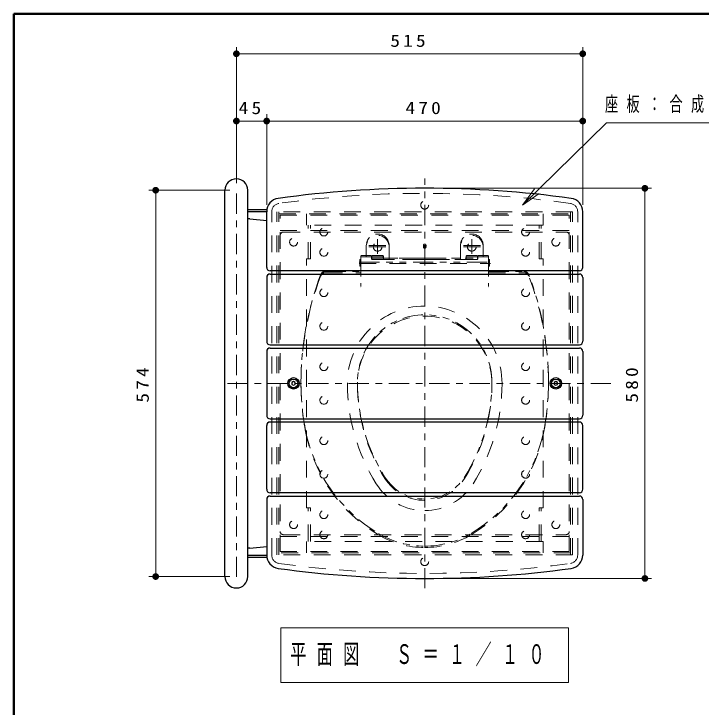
# Model space of a CAD drawing. Units: millimetres on the paper, scale 1:10. Extents: x -385 to 0, y 0 to 267.
# Drawn here: x -385 to -282.8, y 163.9 to 267 of the extents above; entities that cross this region are included whole.
import ezdxf

# ---------------------------------------------------------------- set-up
doc = ezdxf.new("R2010")
doc.units = ezdxf.units.MM
for name, pattern in [('USER1', [4.5, 2.5, -2]), ('USER2', [6, 3, -1, 1, -1]), ('USER3', [8, 3, -1, 1, -1, 1, -1])]:
    doc.linetypes.add(name, pattern=pattern)
doc.layers.add('LY_1', color=7, linetype='Continuous', lineweight=13)
doc.styles.add('ＭＳ ゴシック', font='')
doc.styles.get('ＭＳ ゴシック').set_extended_font_data('MS Gothic')

# ---------------------------------------------------------------- blocks, each defined once
blk = doc.blocks.new('filled_dot')
at = {"color": 0, "linetype": 'Continuous', "lineweight": -2, "const_width": 1.25}
blk.add_lwpolyline([(-0.625, 0, 1), (0.625, 0, 1)], format="xyb", close=True, dxfattribs=at)

msp = doc.modelspace()

# ---------------------------------------------------------------- linework, layer by layer
at = {"layer": 'LY_1', "lineweight": 50}
for p, q in [((-385, 267), (-385, 0)), ((0, 267), (-385, 267))]:
    msp.add_line(p, q, dxfattribs=at)
at = {"layer": 'LY_1'}
for p, q in [((-351.907, 252.07), (-351.907, 262.07)), ((-300.407, 252.07), (-300.407, 262.07)), ((-351.907, 261.07), (-300.407, 261.07)), ((-351.907, 241.848), (-351.907, 252.07)), ((-347.407, 238.588), (-347.407, 252.07)), ((-300.407, 238.588), (-300.407, 252.07)), ((-351.907, 251.07), (-347.407, 251.07)), ((-347.407, 251.07), (-300.407, 251.07)), ((-352.907, 240.785), (-364.907, 240.785)), ((-363.907, 183.355), (-363.907, 240.785)), ((-322.907, 241.07), (-290.163, 241.07)), ((-309.376, 238.542), (-307.586, 241.001)), ((-309.376, 238.542), (-307.235, 240.644)), ((-306.885, 240.287), (-309.376, 238.542)), ((-291.163, 241.07), (-291.163, 183.07)), ((-352.907, 183.355), (-364.907, 183.355)), ((-322.907, 183.07), (-290.163, 183.07)), ((-345.307, 175.723), (-345.307, 167.59)), ((-302.507, 175.723), (-345.307, 175.723)), ((-302.507, 167.59), (-302.507, 175.723)), ((-345.307, 167.59), (-302.507, 167.59))]:
    msp.add_line(p, q, dxfattribs=at)
at = {"layer": 'LY_1', "linetype": 'USER2'}
for p, q in [((-323.907, 181.609), (-323.907, 242.53)), ((-351.907, 183.292), (-351.907, 240.848)), ((-296.225, 212.07), (-353.378, 212.07))]:
    msp.add_line(p, q, dxfattribs=at)
at = {"layer": 'LY_1', "lineweight": 25}
for p, q in [((-353.607, 183.292), (-353.607, 240.848)), ((-350.207, 183.292), (-350.207, 240.848)), ((-350.207, 237.925), (-347.407, 237.925)), ((-350.207, 237.609), (-347.407, 237.609)), ((-349.907, 236.55), (-350.207, 236.55)), ((-349.907, 236.55), (-347.407, 236.298)), ((-343.407, 212.359), (-343.657, 212.215)), ((-343.157, 212.215), (-343.407, 212.359)), ((-304.407, 212.359), (-304.657, 212.215)), ((-304.157, 212.215), (-304.407, 212.359)), ((-343.657, 212.215), (-343.657, 211.926)), ((-343.657, 211.926), (-343.407, 211.782)), ((-343.407, 211.782), (-343.157, 211.926)), ((-343.157, 211.926), (-343.157, 212.215)), ((-304.657, 212.215), (-304.657, 211.926)), ((-304.657, 211.926), (-304.407, 211.782)), ((-304.407, 211.782), (-304.157, 211.926)), ((-304.157, 211.926), (-304.157, 212.215)), ((-349.907, 187.591), (-350.207, 187.591)), ((-349.907, 187.591), (-347.407, 187.842)), ((-350.207, 186.531), (-347.407, 186.531)), ((-350.207, 186.216), (-347.379, 186.216))]:
    msp.add_line(p, q, dxfattribs=at)
at = {"layer": 'LY_1', "color": 20, "lineweight": 25}
for p, q in [((-347.407, 229.32), (-347.407, 237.588)), ((-300.407, 229.32), (-300.407, 237.588)), ((-300.907, 228.82), (-346.907, 228.82)), ((-347.407, 194.82), (-347.407, 186.553)), ((-346.907, 195.32), (-300.907, 195.32)), ((-300.407, 194.82), (-300.407, 186.553))]:
    msp.add_line(p, q, dxfattribs=at)
at = {"layer": 'LY_1', "color": 4, "linetype": 'USER1'}
for p, q in [((-346.657, 186.553), (-346.657, 237.588)), ((-301.157, 186.553), (-301.157, 237.588)), ((-344.907, 234.57), (-302.907, 234.57)), ((-344.907, 189.57), (-302.907, 189.57))]:
    msp.add_line(p, q, dxfattribs=at)
at = {"layer": 'LY_1', "color": 5, "linetype": 'USER1'}
for p, q in [((-301.907, 237.57), (-345.907, 237.57)), ((-345.907, 186.57), (-345.907, 237.57)), ((-345.587, 186.57), (-345.587, 237.57)), ((-345.587, 237.25), (-302.227, 237.25)), ((-341.507, 235.57), (-341.507, 237.25)), ((-306.307, 235.57), (-306.307, 237.25)), ((-302.227, 186.57), (-302.227, 237.57)), ((-301.907, 186.57), (-301.907, 237.57)), ((-306.307, 235.57), (-341.507, 235.57)), ((-341.227, 230.57), (-341.227, 235.57)), ((-340.907, 230.57), (-340.907, 235.57)), ((-306.907, 230.57), (-306.907, 235.57)), ((-306.587, 230.57), (-306.587, 235.57)), ((-341.507, 193.57), (-341.507, 230.57)), ((-341.507, 230.57), (-340.907, 230.57)), ((-306.307, 230.57), (-306.907, 230.57)), ((-306.307, 193.57), (-306.307, 230.57)), ((-341.507, 193.57), (-340.907, 193.57)), ((-341.227, 188.57), (-341.227, 193.57)), ((-340.907, 188.57), (-340.907, 193.57)), ((-306.307, 193.57), (-306.907, 193.57)), ((-306.907, 188.57), (-306.907, 193.57)), ((-306.587, 188.57), (-306.587, 193.57)), ((-341.507, 186.89), (-341.507, 188.57)), ((-306.307, 188.57), (-341.507, 188.57)), ((-306.307, 186.89), (-306.307, 188.57)), ((-301.907, 186.57), (-345.907, 186.57)), ((-302.227, 186.89), (-345.587, 186.89))]:
    msp.add_line(p, q, dxfattribs=at)
at = {"layer": 'LY_1', "color": 3, "linetype": 'USER1'}
for p, q in [((-345.407, 187.07), (-345.407, 237.07)), ((-345.407, 237.07), (-302.407, 237.07)), ((-302.407, 187.07), (-302.407, 237.07)), ((-345.407, 234.82), (-302.407, 234.82)), ((-345.407, 189.32), (-302.407, 189.32)), ((-345.407, 187.07), (-302.407, 187.07))]:
    msp.add_line(p, q, dxfattribs=at)
at = {"layer": 'LY_1', "color": 4, "linetype": 'USER3'}
for p, q in [((-330.907, 233.524), (-330.907, 231.533)), ((-316.907, 233.524), (-316.907, 231.533)), ((-332.607, 231.07), (-332.607, 232.57)), ((-329.691, 232.571), (-332.214, 232.571)), ((-329.207, 232.57), (-329.207, 230.693)), ((-318.607, 232.57), (-318.607, 230.693)), ((-318.124, 232.571), (-315.601, 232.571)), ((-315.207, 231.07), (-315.207, 232.57)), ((-333.407, 230.97), (-333.407, 226.453)), ((-331.907, 231.07), (-333.307, 231.07)), ((-331.807, 230.97), (-331.807, 230.793)), ((-331.807, 230.97), (-331.807, 230.924)), ((-331.807, 230.924), (-331.807, 230.793)), ((-331.757, 230.97), (-331.757, 230.707)), ((-331.757, 230.97), (-331.757, 230.707)), ((-331.657, 231.07), (-330.157, 231.07)), ((-331.657, 231.07), (-330.157, 231.07)), ((-330.057, 230.693), (-330.057, 230.97)), ((-330.057, 230.97), (-330.057, 230.693)), ((-317.757, 230.97), (-317.757, 230.693)), ((-317.757, 230.97), (-317.757, 230.693)), ((-316.157, 231.07), (-317.657, 231.07)), ((-316.157, 231.07), (-317.657, 231.07)), ((-316.057, 230.707), (-316.057, 230.97)), ((-316.057, 230.97), (-316.057, 230.707)), ((-316.007, 230.97), (-316.007, 230.793)), ((-316.007, 230.97), (-316.007, 230.924)), ((-316.007, 230.924), (-316.007, 230.793)), ((-315.907, 231.07), (-314.507, 231.07)), ((-314.407, 230.97), (-314.407, 226.453)), ((-333.643, 230.071), (-314.126, 230.071)), ((-333.557, 230.465), (-333.407, 230.465)), ((-333.557, 229.675), (-333.557, 230.465)), ((-331.707, 230.693), (-316.107, 230.693)), ((-323.907, 230.693), (-331.707, 230.693)), ((-323.907, 230.693), (-316.107, 230.693)), ((-314.407, 230.465), (-314.257, 230.465)), ((-314.257, 230.465), (-314.257, 229.675)), ((-333.407, 229.675), (-333.557, 229.675)), ((-314.257, 229.675), (-314.407, 229.675)), ((-338.644, 228.72), (-333.407, 228.72)), ((-314.407, 228.72), (-309.171, 228.72))]:
    msp.add_line(p, q, dxfattribs=at)
at = {"layer": 'LY_1', "linetype": 'USER1'}
for p, q in [((-330.907, 233.324), (-330.907, 231.333)), ((-316.907, 233.324), (-316.907, 231.333)), ((-332.607, 230.87), (-332.607, 232.37)), ((-329.691, 232.371), (-332.214, 232.371)), ((-329.207, 232.37), (-329.207, 230.493)), ((-318.607, 232.37), (-318.607, 230.493)), ((-318.124, 232.371), (-315.601, 232.371)), ((-315.207, 230.87), (-315.207, 232.37)), ((-331.907, 230.87), (-333.307, 230.87)), ((-331.657, 230.87), (-330.157, 230.87)), ((-331.657, 230.87), (-330.157, 230.87)), ((-316.157, 230.87), (-317.657, 230.87)), ((-316.157, 230.87), (-317.657, 230.87)), ((-315.907, 230.87), (-314.507, 230.87)), ((-333.643, 229.871), (-314.126, 229.871)), ((-333.557, 229.475), (-333.557, 230.265)), ((-333.557, 230.265), (-333.407, 230.265)), ((-333.407, 230.77), (-333.407, 226.253)), ((-331.807, 230.77), (-331.807, 230.724)), ((-331.807, 230.77), (-331.807, 230.593)), ((-331.807, 230.724), (-331.807, 230.593)), ((-331.757, 230.77), (-331.757, 230.507)), ((-331.757, 230.77), (-331.757, 230.507)), ((-323.907, 230.493), (-331.707, 230.493)), ((-331.707, 230.493), (-316.107, 230.493)), ((-330.057, 230.77), (-330.057, 230.493)), ((-330.057, 230.493), (-330.057, 230.77)), ((-323.907, 230.493), (-316.107, 230.493)), ((-317.757, 230.77), (-317.757, 230.493)), ((-317.757, 230.77), (-317.757, 230.493)), ((-316.057, 230.77), (-316.057, 230.507)), ((-316.057, 230.507), (-316.057, 230.77)), ((-316.007, 230.77), (-316.007, 230.724)), ((-316.007, 230.77), (-316.007, 230.593)), ((-316.007, 230.724), (-316.007, 230.593)), ((-314.407, 230.77), (-314.407, 226.253)), ((-314.407, 230.265), (-314.257, 230.265)), ((-314.257, 230.265), (-314.257, 229.475)), ((-333.407, 229.475), (-333.557, 229.475)), ((-314.257, 229.475), (-314.407, 229.475)), ((-338.644, 228.52), (-333.407, 228.52)), ((-314.407, 228.52), (-309.171, 228.52))]:
    msp.add_line(p, q, dxfattribs=at)
at = {"layer": 'LY_1', "color": 40, "lineweight": 25}
for p, q in [((-347.407, 227.82), (-347.407, 218.32)), ((-346.907, 228.32), (-300.907, 228.32)), ((-300.407, 227.82), (-300.407, 218.32)), ((-346.907, 217.82), (-300.907, 217.82)), ((-347.407, 216.82), (-347.407, 207.32)), ((-346.907, 217.32), (-300.907, 217.32)), ((-300.407, 216.82), (-300.407, 207.32)), ((-346.907, 206.82), (-300.907, 206.82)), ((-300.907, 206.32), (-346.907, 206.32)), ((-347.407, 196.32), (-347.407, 205.82)), ((-300.407, 196.32), (-300.407, 205.82)), ((-300.907, 195.82), (-346.907, 195.82))]:
    msp.add_line(p, q, dxfattribs=at)
at = {"layer": 'LY_1'}
msp.add_lwpolyline([(-309.376, 238.542), (-296.871, 250.824), (-263.66, 250.824)], dxfattribs=at)
at = {"layer": 'LY_1', "color": 5, "linetype": 'USER1'}
for centre in [(-323.907, 238.57), (-338.907, 234.57), (-308.907, 234.57), (-343.407, 233.07), (-304.407, 233.07), (-338.907, 231.57), (-308.907, 231.57), (-338.907, 225.57), (-308.907, 225.57), (-338.907, 220.57), (-308.907, 220.57), (-338.907, 214.57), (-308.907, 214.57), (-338.907, 209.57), (-308.907, 209.57), (-338.907, 203.57), (-308.907, 203.57), (-338.907, 198.57), (-308.907, 198.57), (-338.907, 192.57), (-308.907, 192.57), (-343.407, 191.07), (-304.407, 191.07), (-338.907, 189.57), (-308.907, 189.57), (-323.907, 185.57)]:
    msp.add_circle(centre, 0.59, dxfattribs=at)
at = {"layer": 'LY_1', "color": 4, "linetype": 'USER1'}
for centre in [(-330.907, 232.37), (-316.907, 232.37), (-343.407, 212.07), (-304.407, 212.07)]:
    msp.add_circle(centre, 0.65, dxfattribs=at)
at = {"layer": 'LY_1', "color": 4, "linetype": 'USER3'}
msp.add_circle((-323.907, 232.57), 0.2, dxfattribs=at)
at = {"layer": 'LY_1', "linetype": 'USER1'}
msp.add_circle((-323.907, 232.37), 0.2, dxfattribs=at)
at = {"layer": 'LY_1', "lineweight": 25}
for centre, radius in [((-343.407, 212.07), 0.85), ((-343.407, 212.07), 0.65), ((-304.407, 212.07), 0.85), ((-304.407, 212.07), 0.65)]:
    msp.add_circle(centre, radius, dxfattribs=at)
at = {"layer": 'LY_1', "color": 40, "lineweight": 25}
for centre in [(-343.407, 212.07), (-304.407, 212.07)]:
    msp.add_circle(centre, 0.65, dxfattribs=at)
at = {"layer": 'LY_1', "lineweight": 25}
for centre, start, end in [((-351.907, 240.785), 0, 180), ((-351.907, 183.355), 180, 0)]:
    msp.add_arc(centre, 1.7, start, end, dxfattribs=at)
at = {"layer": 'LY_1', "color": 20, "lineweight": 25}
for centre, radius, start, end in [((-323.907, 82.41), 158.661, 82.11187, 97.88813), ((-345.407, 237.588), 2, 97.88813, 180), ((-302.407, 237.588), 2, 0, 82.11187), ((-346.907, 229.32), 0.5, 180, 270), ((-300.907, 229.32), 0.5, 270, 0), ((-346.907, 194.82), 0.5, 90, 180), ((-300.907, 194.82), 0.5, 0, 90), ((-345.407, 186.553), 2, 180, 262.11187), ((-302.407, 186.553), 2, 277.88813, 0), ((-323.907, 341.731), 158.661, 262.11187, 277.88813)]:
    msp.add_arc(centre, radius, start, end, dxfattribs=at)
at = {"layer": 'LY_1', "color": 4, "linetype": 'USER1'}
for centre, radius, start, end in [((-323.907, 82.41), 157.911, 82.11187, 97.88813), ((-345.407, 237.588), 1.25, 97.88813, 180), ((-302.407, 237.588), 1.25, 0, 82.11187), ((-344.907, 234.07), 0.5, 90, 180), ((-302.907, 234.07), 0.5, 0, 90), ((-323.907, 212.07), 11.5, 90, 180), ((-323.907, 212.07), 11.5, 0, 90), ((-307.381, 212.07), 28.027, 180, 212.18163), ((-340.434, 212.07), 28.027, 327.81837, 0), ((-323.907, 201.67), 8.5, 212.18163, 270), ((-323.907, 201.67), 8.5, 270, 327.81837), ((-344.907, 190.07), 0.5, 180, 270), ((-302.907, 190.07), 0.5, 270, 0), ((-345.407, 186.553), 1.25, 180, 262.11187), ((-302.407, 186.553), 1.25, 277.88813, 0), ((-323.907, 341.731), 157.911, 262.11187, 277.88813)]:
    msp.add_arc(centre, radius, start, end, dxfattribs=at)
at = {"layer": 'LY_1', "color": 4, "linetype": 'USER3'}
for centre, radius, start, end in [((-330.907, 232.57), 1.7, 0, 180), ((-316.907, 232.57), 1.7, 0, 180), ((-333.307, 230.97), 0.1, 90, 180), ((-331.907, 230.97), 0.1, 0, 90), ((-331.907, 230.97), 0.1, 0, 90), ((-331.657, 230.97), 0.1, 90, 180), ((-331.657, 230.97), 0.1, 90, 180), ((-330.157, 230.97), 0.1, 0, 90), ((-330.157, 230.97), 0.1, 0, 90), ((-317.657, 230.97), 0.1, 90, 180), ((-317.657, 230.97), 0.1, 90, 180), ((-316.157, 230.97), 0.1, 0, 90), ((-316.157, 230.97), 0.1, 0, 90), ((-315.907, 230.97), 0.1, 90, 180), ((-315.907, 230.97), 0.1, 90, 180), ((-314.507, 230.97), 0.1, 0, 90), ((-331.707, 230.793), 0.1, 180, 270), ((-331.707, 230.793), 0.1, 180, 240), ((-331.707, 230.793), 0.1, 240, 270), ((-316.107, 230.793), 0.1, 270, 0), ((-316.107, 230.793), 0.1, 270, 0), ((-297.307, 212.27), 45, 159.2634, 180), ((-338.644, 227.92), 0.8, 90, 159.2634), ((-309.171, 227.92), 0.8, 20.73661, 90), ((-350.507, 212.27), 45, 0, 20.73661), ((-323.907, 212.271), 10, 0, 180), ((-304.307, 212.27), 38, 180, 190.49226), ((-307.381, 212.271), 26.527, 180, 212.18163), ((-340.434, 212.271), 26.527, 327.81837, 0), ((-343.507, 212.27), 38, 349.50774, 0), ((-319.057, 209.539), 23, 190.49226, 239.29544), ((-328.758, 209.539), 23, 300.70456, 349.50774), ((-323.907, 201.871), 7, 212.18163, 327.81837), ((-323.907, 201.371), 13.5, 239.29544, 270), ((-323.907, 201.371), 13.5, 270, 300.70456)]:
    msp.add_arc(centre, radius, start, end, dxfattribs=at)
at = {"layer": 'LY_1', "linetype": 'USER1'}
for centre, radius, start, end in [((-330.907, 232.37), 1.7, 0, 180), ((-316.907, 232.37), 1.7, 0, 180), ((-333.307, 230.77), 0.1, 90, 180), ((-331.907, 230.77), 0.1, 0, 90), ((-331.907, 230.77), 0.1, 0, 90), ((-331.657, 230.77), 0.1, 90, 180), ((-331.657, 230.77), 0.1, 90, 180), ((-330.157, 230.77), 0.1, 0, 90), ((-330.157, 230.77), 0.1, 0, 90), ((-317.657, 230.77), 0.1, 90, 180), ((-317.657, 230.77), 0.1, 90, 180), ((-316.157, 230.77), 0.1, 0, 90), ((-316.157, 230.77), 0.1, 0, 90), ((-315.907, 230.77), 0.1, 90, 180), ((-315.907, 230.77), 0.1, 90, 180), ((-314.507, 230.77), 0.1, 0, 90), ((-331.707, 230.593), 0.1, 180, 240), ((-331.707, 230.593), 0.1, 180, 270), ((-331.707, 230.593), 0.1, 240, 270), ((-316.107, 230.593), 0.1, 270, 0), ((-316.107, 230.593), 0.1, 270, 0), ((-297.307, 212.07), 45, 159.2634, 180), ((-338.644, 227.72), 0.8, 90, 159.2634), ((-309.171, 227.72), 0.8, 20.73661, 90), ((-350.507, 212.07), 45, 0, 20.73661), ((-323.907, 212.071), 10, 0, 180), ((-304.307, 212.07), 38, 180, 190.49226), ((-307.381, 212.071), 26.527, 180, 212.18163), ((-340.434, 212.071), 26.527, 327.81837, 0), ((-343.507, 212.07), 38, 349.50774, 0), ((-319.057, 209.339), 23, 190.49226, 239.29544), ((-328.758, 209.339), 23, 300.70456, 349.50774), ((-323.907, 201.671), 7, 212.18163, 327.81837), ((-323.907, 201.171), 13.5, 239.29544, 270), ((-323.907, 201.171), 13.5, 270, 300.70456)]:
    msp.add_arc(centre, radius, start, end, dxfattribs=at)
at = {"layer": 'LY_1', "color": 40, "lineweight": 25}
for centre, start, end in [((-346.907, 227.82), 90, 180), ((-300.907, 227.82), 0, 90), ((-346.907, 218.32), 180, 270), ((-300.907, 218.32), 270, 0), ((-346.907, 216.82), 90, 180), ((-300.907, 216.82), 0, 90), ((-346.907, 207.32), 180, 270), ((-300.907, 207.32), 270, 0), ((-346.907, 205.82), 90, 180), ((-300.907, 205.82), 0, 90), ((-346.907, 196.32), 180, 270), ((-300.907, 196.32), 270, 0)]:
    msp.add_arc(centre, 0.5, start, end, dxfattribs=at)

# ---------------------------------------------------------------- block references
at = {"layer": 'LY_1', "xscale": 0.4, "yscale": 0.4}
for p in [(-351.907, 261.07), (-351.907, 251.07), (-347.407, 251.07)]:
    msp.add_blockref('filled_dot', p, dxfattribs=at)
for p, rotation in [((-300.407, 261.07), 180), ((-347.407, 251.07), 180), ((-300.407, 251.07), 180), ((-363.907, 240.785), 270), ((-291.163, 241.07), 270), ((-363.907, 183.355), 90), ((-291.163, 183.07), 90)]:
    msp.add_blockref('filled_dot', p, dxfattribs=dict(at, rotation=rotation))

# ---------------------------------------------------------------- texts
at = {"layer": 'LY_1', "style": 'ＭＳ ゴシック'}
for s, insert, char_height, attachment_point in [('\\T1.33;\\W1.15;515', (-326.157, 262.07), 1.833, 8), ('\\T1.64;\\W0.65;座板：合成木材\u3000３０ｔ', (-297.095, 253.474), 2.199, 4), ('\\T1.34;\\W1.15;45', (-349.657, 252.07), 1.833, 8), ('\\T1.33;\\W1.15;470', (-323.907, 252.07), 1.833, 8), ('\\T1.64;\\W0.6;平面図\u3000Ｓ＝１／１０', (-343.907, 171.656), 2.933, 4)]:
    msp.add_mtext(s, dxfattribs=dict(at, insert=insert, char_height=char_height, attachment_point=attachment_point))
at = {"layer": 'LY_1', "char_height": 1.833, "attachment_point": 8, "rotation": 90, "style": 'ＭＳ ゴシック'}
for s, insert in [('\\T1.33;\\W1.15;574', (-364.907, 212.07)), ('\\T1.33;\\W1.15;580', (-292.163, 212.07))]:
    msp.add_mtext(s, dxfattribs=dict(at, insert=insert))

doc.saveas('drawing.dxf')
